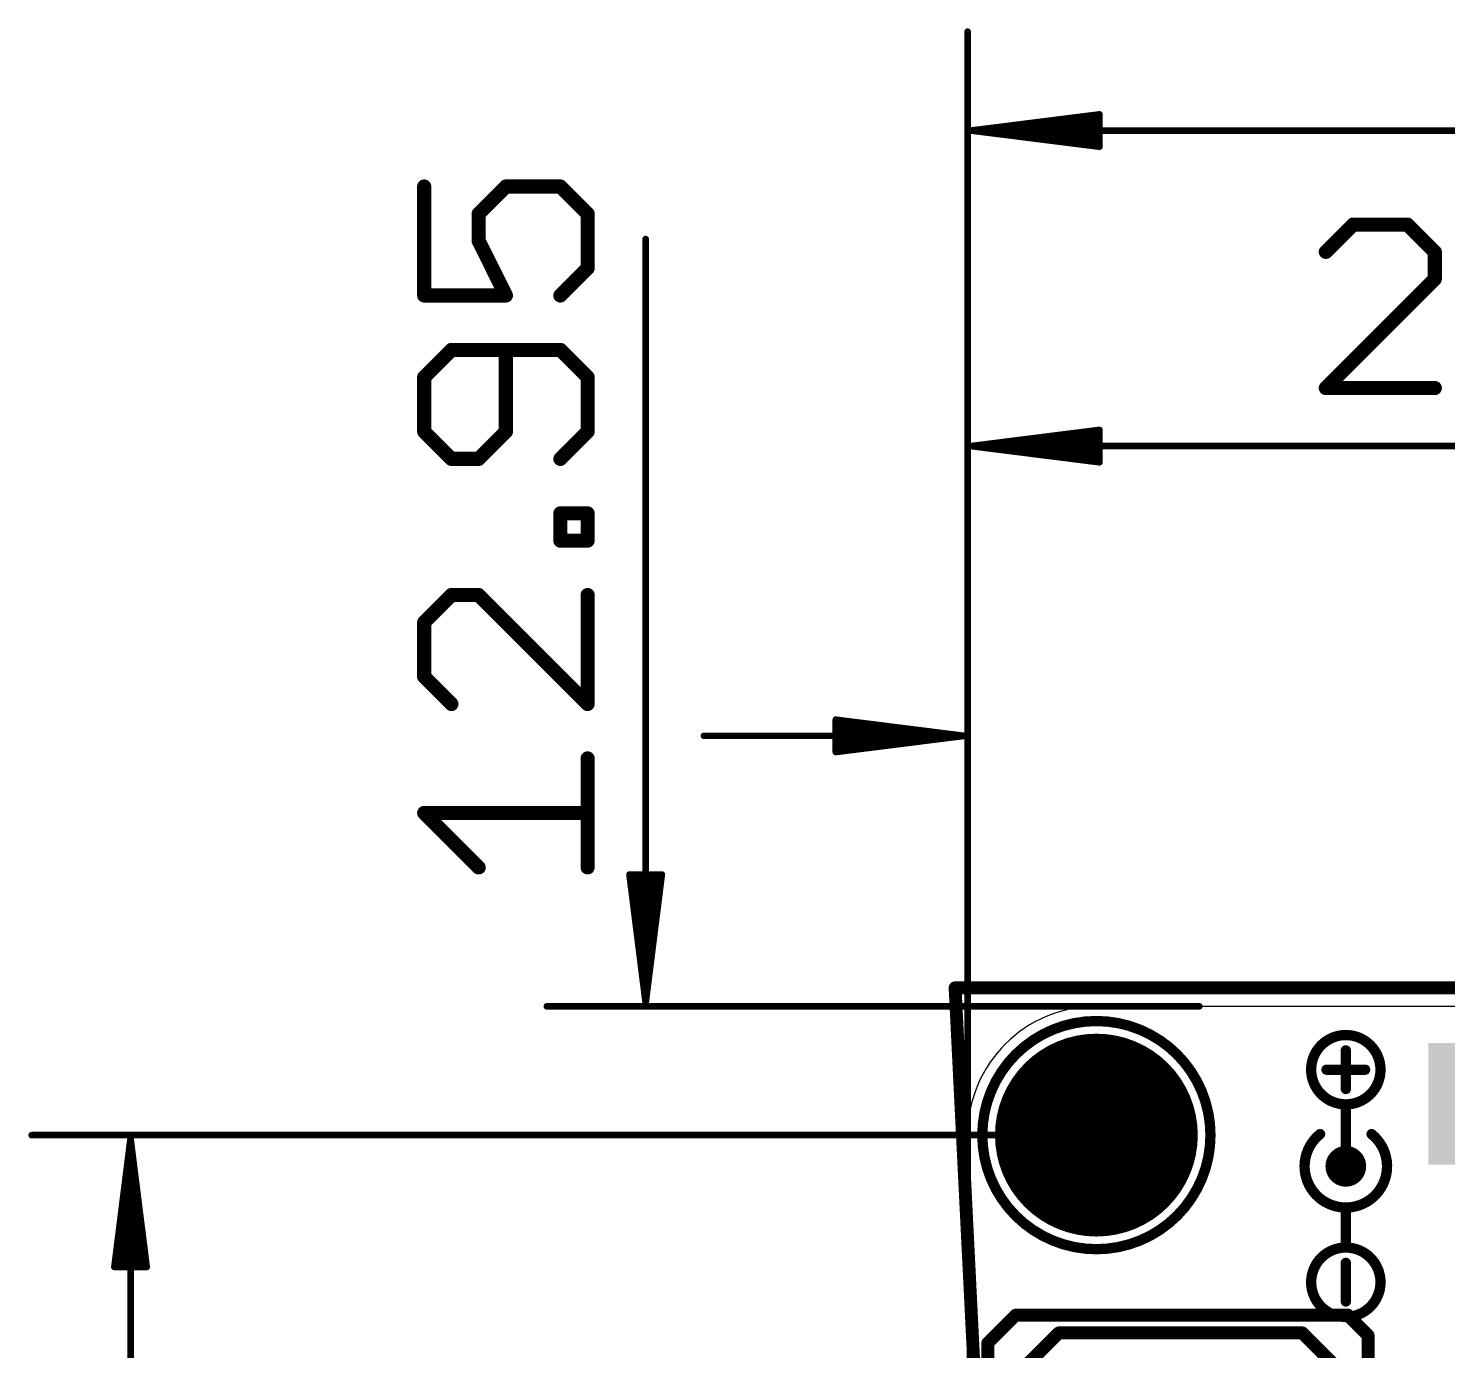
# Model space of a CAD drawing. Extents: x -21 to 68.1, y -13.1 to 62.4.
# Drawn here: x -18.53 to 9.47, y 33.85 to 59.93 of the extents above; entities that cross this region are included whole.
import ezdxf

# ---------------------------------------------------------------- set-up
doc = ezdxf.new("R2010")
doc.units = 0
for name, color, linetype in [('1', 12, 'CONTINUOUS'), ('16', 132, 'CONTINUOUS'), ('17', 110, 'CONTINUOUS'), ('20', 53, 'CONTINUOUS'), ('21', 53, 'CONTINUOUS'), ('23', 53, 'CONTINUOUS'), ('47', 253, 'CONTINUOUS')]:
    doc.layers.add(name, color=color, linetype=linetype)

# ---------------------------------------------------------------- blocks, each defined once
blk = doc.blocks.new('RECT')
blk.add_solid([(-0.5, -0.5), (0.5, -0.5), (-0.5, 0.5), (0.5, 0.5)])
blk = doc.blocks.new('ROUNDP')
at = {"const_width": 0.5}
blk.add_lwpolyline([(0, -0.25, 1), (0, 0.25, 1), (0, -0.25)], format="xyb", dxfattribs=at)

msp = doc.modelspace()

# ---------------------------------------------------------------- linework, layer by layer
at = {"layer": '1', "const_width": 0.254}
for points in [[(1.8, 34.2), (1, 33.4)], [(6.6, 34.2), (1.8, 34.2)], [(7.2, 33.6), (6.6, 34.2)]]:
    msp.add_lwpolyline(points, dxfattribs=at)
at = {"layer": '1', "const_width": 0.127}
for points in [[(1.8, 34.2635, 1), (1.8, 34.1365)], [(1.8449, 34.1551, 1), (1.7551, 34.2449)], [(6.6449, 34.2449, 1), (6.5551, 34.1551)], [(6.6, 34.1365, 1), (6.6, 34.2635)]]:
    msp.add_lwpolyline(points, format="xyb", dxfattribs=at)
at = {"layer": '16', "const_width": 0.254}
for points in [[(54.038, 41.005), (-0.2465, 41.005)], [(-0.2465, 41.005), (0.127, 33.5)], [(0.4, 34), (0.95, 34.55)], [(0.95, 34.55), (7.5, 34.55)], [(7.5, 34.55), (7.9, 34.15)], [(7.9, 34.15), (7.9, 31.7)], [(0.4, 10.05), (0.4, 34)]]:
    msp.add_lwpolyline(points, dxfattribs=at)
at = {"layer": '16', "const_width": 0.127}
for points in [[(-0.2465, 41.0685, 1), (-0.2465, 40.9415)], [(-0.1831, 41.0082, 1), (-0.3099, 41.0018)], [(0.95, 34.6135, 1), (0.95, 34.4865)], [(0.9949, 34.5051, 1), (0.9051, 34.5949)], [(7.5449, 34.5949, 1), (7.4551, 34.5051)], [(7.5, 34.4865, 1), (7.5, 34.6135)], [(7.9635, 34.15, 1), (7.8365, 34.15)], [(7.8551, 34.1051, 1), (7.9449, 34.1949)], [(0.4635, 34, 1), (0.3365, 34)], [(0.3551, 34.0449, 1), (0.4449, 33.9551)]]:
    msp.add_lwpolyline(points, format="xyb", dxfattribs=at)
at = {"layer": '20'}
for p, q in [((2.54, 40.64), (50.8, 40.64)), ((0, 2.54), (0, 38.1))]:
    msp.add_line(p, q, dxfattribs=at)
msp.add_arc((2.54, 38.1), 2.54, 90, 180, dxfattribs=at)
at = {"layer": '21'}
for points, const_width in [([(2.54, 35.85, 1), (2.54, 40.35, 1), (2.54, 35.85)], 0.2032), ([(7.46, 38.7061, 1), (7.46, 40.0739, 1), (7.46, 38.7061)], 0.2032), ([(7.5108, 39.771, 1), (7.4092, 39.771)], 0.1016), ([(7.079, 39.4408, 1), (7.079, 39.3392)], 0.1016), ([(7.841, 39.3392, 1), (7.841, 39.4408)], 0.1016), ([(7.4092, 39.009, 1), (7.5108, 39.009)], 0.1016), ([(7.5108, 38.628, 1), (7.4092, 38.628)], 0.1016), ([(6.952, 38.12, 2.8508), (7.968, 38.12)], 0.2032), ([(6.9837, 38.0803, 1), (6.9203, 38.1597)], 0.1016), ([(7.9997, 38.1597, 1), (7.9363, 38.0803)], 0.1016), ([(7.46, 37.2842, 1), (7.46, 37.6858, 1), (7.46, 37.2842)], 0.4016), ([(7.4092, 37.485, 1), (7.5108, 37.485)], 0.1016), ([(7.5108, 36.596, 1), (7.4092, 36.596)], 0.1016), ([(7.46, 34.5151, 1), (7.46, 35.8829, 1), (7.46, 34.5151)], 0.2032), ([(7.4092, 35.961, 1), (7.5108, 35.961)], 0.1016), ([(7.5108, 35.58, 1), (7.4092, 35.58)], 0.1016), ([(7.4092, 34.818, 1), (7.5108, 34.818)], 0.1016)]:
    msp.add_lwpolyline(points, format="xyb", dxfattribs=dict(at, const_width=const_width))
at = {"layer": '21', "const_width": 0.2032}
for points in [[(7.46, 39.771), (7.46, 39.009)], [(7.841, 39.39), (7.079, 39.39)], [(7.46, 37.485), (7.46, 38.628)], [(7.46, 36.596), (7.46, 35.961)], [(7.46, 35.58), (7.46, 34.818)]]:
    msp.add_lwpolyline(points, dxfattribs=at)
at = {"layer": '23'}
for p in [(2.54, 38.1), (7.46, 37.485)]:
    msp.add_point(p, dxfattribs=at)
at = {"layer": '47'}
for points, const_width in [([(0, 38.1), (0, 59.862)], 0.13), ([(0.065, 57.912), (2.6, 58.2312)], 0.13), ([(0.065, 57.912), (2.6, 58.172)], 0.13), ([(2.6, 58.2312), (2.6, 57.5928)], 0.13), ([(0.065, 57.912), (2.6, 58.042)], 0.13), ([(0.065, 57.912), (53.275, 57.912)], 0.13), ([(2.6, 57.5928), (0.065, 57.912)], 0.13), ([(2.6, 57.782), (0.065, 57.912)], 0.13), ([(2.6, 57.652), (0.065, 57.912)], 0.13), ([(-10.7181, 56.8082), (-10.7181, 54.6593)], 0.2794), ([(-9.6436, 56.271), (-9.1064, 56.8082)], 0.2794), ([(-9.1064, 56.8082), (-8.0319, 56.8082)], 0.2794), ([(-8.0319, 56.8082), (-7.4947, 56.271)], 0.2794), ([(-9.6436, 55.7338), (-9.6436, 56.271)], 0.2794), ([(-7.4947, 56.271), (-7.4947, 55.1966)], 0.2794), ([(7.603, 56.0571), (7.0657, 55.5198)], 0.2794), ([(8.6774, 56.0571), (7.603, 56.0571)], 0.2794), ([(9.2146, 55.5198), (8.6774, 56.0571)], 0.2794), ([(-9.1064, 54.6593), (-9.6436, 55.7338)], 0.2794), ([(-6.35, 40.705), (-6.35, 55.7719)], 0.13), ([(9.2146, 54.9826), (9.2146, 55.5198)], 0.2794), ([(-7.4947, 55.1966), (-8.0319, 54.6593)], 0.2794), ([(7.0657, 52.8337), (9.2146, 54.9826)], 0.2794), ([(-10.7181, 54.6593), (-9.1064, 54.6593)], 0.2794), ([(-10.1808, 53.5855), (-10.7181, 53.0483)], 0.2794), ([(-8.0319, 53.5855), (-10.1808, 53.5855)], 0.2794), ([(-9.1064, 51.9738), (-9.1064, 53.5855)], 0.2794), ([(-7.4947, 53.0483), (-8.0319, 53.5855)], 0.2794), ([(0, 36.322), (0, 53.639)], 0.13), ([(-10.7181, 53.0483), (-10.7181, 51.9738)], 0.2794), ([(-7.4947, 51.9738), (-7.4947, 53.0483)], 0.2794), ([(9.2146, 52.8337), (7.0657, 52.8337)], 0.2794), ([(-10.7181, 51.9738), (-10.1808, 51.4366)], 0.2794), ([(-9.6436, 51.4366), (-9.1064, 51.9738)], 0.2794), ([(-8.0319, 51.4366), (-7.4947, 51.9738)], 0.2794), ([(0.065, 51.689), (2.6, 52.0082)], 0.13), ([(2.6, 52.0082), (2.6, 51.3698)], 0.13), ([(0.065, 51.689), (2.6, 51.949)], 0.13), ([(0.065, 51.689), (2.6, 51.819)], 0.13), ([(-10.1808, 51.4366), (-9.6436, 51.4366)], 0.2794), ([(0.065, 51.689), (26.319, 51.689)], 0.13), ([(2.6, 51.3698), (0.065, 51.689)], 0.13), ([(2.6, 51.559), (0.065, 51.689)], 0.13), ([(2.6, 51.429), (0.065, 51.689)], 0.13), ([(-8.0319, 49.8252), (-8.0319, 50.3624)], 0.2794), ([(-8.0319, 50.3624), (-7.4947, 50.3624)], 0.2794), ([(-7.4947, 50.3624), (-7.4947, 49.8252)], 0.2794), ([(-7.4947, 49.8252), (-8.0319, 49.8252)], 0.2794), ([(-10.1808, 48.7514), (-10.7181, 48.2141)], 0.2794), ([(-9.6436, 48.7514), (-10.1808, 48.7514)], 0.2794), ([(-7.4947, 46.6025), (-9.6436, 48.7514)], 0.2794), ([(-7.4947, 48.7514), (-7.4947, 46.6025)], 0.2794), ([(-10.7181, 48.2141), (-10.7181, 47.1397)], 0.2794), ([(0, 38.1), (0, 47.924)], 0.13), ([(-10.7181, 47.1397), (-10.1808, 46.6025)], 0.2794), ([(-0.065, 45.974), (-2.6, 46.2932)], 0.13), ([(-2.6, 46.2932), (-2.6, 45.6548)], 0.13), ([(-0.065, 45.974), (-2.6, 46.234)], 0.13), ([(-0.065, 45.974), (-5.2, 45.974)], 0.13), ([(-0.065, 45.974), (-2.6, 46.104)], 0.13), ([(-2.6, 45.6548), (-0.065, 45.974)], 0.13), ([(-2.6, 45.844), (-0.065, 45.974)], 0.13), ([(-2.6, 45.714), (-0.065, 45.974)], 0.13), ([(-7.4947, 43.3797), (-7.4947, 45.5286)], 0.2794), ([(-9.6436, 43.3797), (-10.7181, 44.4542)], 0.2794), ([(-10.7181, 44.4542), (-7.4947, 44.4542)], 0.2794), ([(-6.35, 40.705), (-6.6692, 43.24)], 0.13), ([(-6.6692, 43.24), (-6.0308, 43.24)], 0.13), ([(-6.35, 40.705), (-6.61, 43.24)], 0.13), ([(-6.35, 40.705), (-6.48, 43.24)], 0.13), ([(-6.0308, 43.24), (-6.35, 40.705)], 0.13), ([(-6.22, 43.24), (-6.35, 40.705)], 0.13), ([(-6.09, 43.24), (-6.35, 40.705)], 0.13), ([(4.572, 40.64), (-8.3, 40.64)], 0.13), ([(2.54, 38.1), (-18.46, 38.1)], 0.13), ([(-16.51, 38.035), (-16.8292, 35.5)], 0.13), ([(-16.51, 38.035), (-16.77, 35.5)], 0.13), ([(-16.51, 38.035), (-16.64, 35.5)], 0.13), ([(-16.51, 2.605), (-16.51, 38.035)], 0.13), ([(-16.1908, 35.5), (-16.51, 38.035)], 0.13), ([(-16.38, 35.5), (-16.51, 38.035)], 0.13), ([(-16.25, 35.5), (-16.51, 38.035)], 0.13), ([(-16.8292, 35.5), (-16.1908, 35.5)], 0.13)]:
    msp.add_lwpolyline(points, dxfattribs=dict(at, const_width=const_width))
for points, const_width in [([(0.0325, 59.862, 1), (-0.0325, 59.862)], 0.065), ([(2.6325, 58.2312, 1), (2.5675, 58.2312)], 0.065), ([(2.6041, 58.199, 1), (2.5959, 58.2635)], 0.065), ([(2.6033, 58.1397, 1), (2.5967, 58.2043)], 0.065), ([(0.065, 57.9445, 1), (0.065, 57.8795)], 0.065), ([(0.0691, 57.9442, 1), (0.0609, 57.8798)], 0.065), ([(0.0633, 57.9445, 1), (0.0667, 57.8795)], 0.065), ([(0.0667, 57.9445, 1), (0.0633, 57.8795)], 0.065), ([(0.0683, 57.9443, 1), (0.0617, 57.8797)], 0.065), ([(0.0617, 57.9443, 1), (0.0683, 57.8797)], 0.065), ([(0.0609, 57.9442, 1), (0.0691, 57.8798)], 0.065), ([(2.6017, 58.0095, 1), (2.5983, 58.0745)], 0.065), ([(2.5967, 57.6197, 1), (2.6033, 57.6843)], 0.065), ([(2.5983, 57.7495, 1), (2.6017, 57.8145)], 0.065), ([(2.5675, 57.5928, 1), (2.6325, 57.5928)], 0.065), ([(2.5959, 57.5605, 1), (2.6041, 57.625)], 0.065), ([(-10.6482, 56.8082, 1), (-10.7879, 56.8082)], 0.1397), ([(-9.1064, 56.8781, 1), (-9.1064, 56.7384)], 0.1397), ([(-9.057, 56.7588, 1), (-9.1558, 56.8576)], 0.1397), ([(-7.9825, 56.8576, 1), (-8.0813, 56.7588)], 0.1397), ([(-8.0319, 56.7384, 1), (-8.0319, 56.8781)], 0.1397), ([(-9.5738, 56.271, 1), (-9.7135, 56.271)], 0.1397), ([(-9.693, 56.3204, 1), (-9.5942, 56.2216)], 0.1397), ([(-7.4249, 56.271, 1), (-7.5645, 56.271)], 0.1397), ([(-7.5441, 56.2216, 1), (-7.4453, 56.3204)], 0.1397), ([(7.603, 56.1269, 1), (7.603, 55.9872)], 0.1397), ([(7.6524, 56.0077, 1), (7.5536, 56.1064)], 0.1397), ([(8.7268, 56.1064, 1), (8.628, 56.0077)], 0.1397), ([(8.6774, 55.9872, 1), (8.6774, 56.1269)], 0.1397), ([(-9.7135, 55.7338, 1), (-9.5738, 55.7338)], 0.1397), ([(-9.5811, 55.765, 1), (-9.7061, 55.7025)], 0.1397), ([(-6.3175, 55.7719, 1), (-6.3825, 55.7719)], 0.065), ([(7.0163, 55.5692, 1), (7.1151, 55.4704)], 0.1397), ([(9.2845, 55.5198, 1), (9.1448, 55.5198)], 0.1397), ([(9.1652, 55.4704, 1), (9.264, 55.5692)], 0.1397), ([(-7.5645, 55.1966, 1), (-7.4249, 55.1966)], 0.1397), ([(-7.4453, 55.1472, 1), (-7.5441, 55.246)], 0.1397), ([(9.1448, 54.9826, 1), (9.2845, 54.9826)], 0.1397), ([(9.264, 54.9332, 1), (9.1652, 55.032)], 0.1397), ([(-10.7181, 54.7292, 1), (-10.7181, 54.5895)], 0.1397), ([(-10.7879, 54.6593, 1), (-10.6482, 54.6593)], 0.1397), ([(-9.1689, 54.6281, 1), (-9.0439, 54.6906)], 0.1397), ([(-9.1064, 54.5895, 1), (-9.1064, 54.7292)], 0.1397), ([(-8.0813, 54.7087, 1), (-7.9825, 54.6099)], 0.1397), ([(-10.1808, 53.6553, 1), (-10.1808, 53.5156)], 0.1397), ([(-10.1314, 53.5361, 1), (-10.2302, 53.6349)], 0.1397), ([(-9.0365, 53.5855, 1), (-9.1762, 53.5855)], 0.1397), ([(-7.9825, 53.6349, 1), (-8.0813, 53.5361)], 0.1397), ([(-8.0319, 53.5156, 1), (-8.0319, 53.6553)], 0.1397), ([(0.0325, 53.639, 1), (-0.0325, 53.639)], 0.065), ([(-10.6482, 53.0483, 1), (-10.7879, 53.0483)], 0.1397), ([(-7.4249, 53.0483, 1), (-7.5645, 53.0483)], 0.1397), ([(-10.7674, 53.0976, 1), (-10.6687, 52.9989)], 0.1397), ([(-7.5441, 52.9989, 1), (-7.4453, 53.0976)], 0.1397), ([(7.0657, 52.9036, 1), (7.0657, 52.7638)], 0.1397), ([(7.0163, 52.8831, 1), (7.1151, 52.7843)], 0.1397), ([(9.2146, 52.7638, 1), (9.2146, 52.9036)], 0.1397), ([(-10.6687, 52.0232, 1), (-10.7674, 51.9244)], 0.1397), ([(-9.057, 51.9244, 1), (-9.1558, 52.0232)], 0.1397), ([(-7.4453, 51.9244, 1), (-7.5441, 52.0232)], 0.1397), ([(2.6325, 52.0082, 1), (2.5675, 52.0082)], 0.065), ([(2.6041, 51.976, 1), (2.5959, 52.0405)], 0.065), ([(-10.7879, 51.9738, 1), (-10.6482, 51.9738)], 0.1397), ([(-9.1762, 51.9738, 1), (-9.0365, 51.9738)], 0.1397), ([(-7.5645, 51.9738, 1), (-7.4249, 51.9738)], 0.1397), ([(2.6033, 51.9167, 1), (2.5967, 51.9813)], 0.065), ([(2.6017, 51.7865, 1), (2.5983, 51.8515)], 0.065), ([(-10.1808, 51.5064, 1), (-10.1808, 51.3667)], 0.1397), ([(-10.2302, 51.3872, 1), (-10.1314, 51.486)], 0.1397), ([(-9.693, 51.486, 1), (-9.5942, 51.3872)], 0.1397), ([(-9.6436, 51.3667, 1), (-9.6436, 51.5064)], 0.1397), ([(-8.0813, 51.486, 1), (-7.9825, 51.3872)], 0.1397), ([(0.065, 51.7215, 1), (0.065, 51.6565)], 0.065), ([(0.0691, 51.7212, 1), (0.0609, 51.6568)], 0.065), ([(0.0633, 51.7215, 1), (0.0667, 51.6565)], 0.065), ([(0.0667, 51.7215, 1), (0.0633, 51.6565)], 0.065), ([(0.0683, 51.7213, 1), (0.0617, 51.6567)], 0.065), ([(0.0617, 51.7213, 1), (0.0683, 51.6567)], 0.065), ([(0.0609, 51.7212, 1), (0.0691, 51.6568)], 0.065), ([(2.5983, 51.5265, 1), (2.6017, 51.5915)], 0.065), ([(2.5675, 51.3698, 1), (2.6325, 51.3698)], 0.065), ([(2.5959, 51.3375, 1), (2.6041, 51.402)], 0.065), ([(2.5967, 51.3967, 1), (2.6033, 51.4613)], 0.065), ([(-7.9621, 50.3624, 1), (-8.1018, 50.3624)], 0.1397), ([(-8.0319, 50.4323, 1), (-8.0319, 50.2926)], 0.1397), ([(-7.4249, 50.3624, 1), (-7.5645, 50.3624)], 0.1397), ([(-7.4947, 50.2926, 1), (-7.4947, 50.4323)], 0.1397), ([(-8.1018, 49.8252, 1), (-7.9621, 49.8252)], 0.1397), ([(-8.0319, 49.8951, 1), (-8.0319, 49.7554)], 0.1397), ([(-7.5645, 49.8252, 1), (-7.4249, 49.8252)], 0.1397), ([(-7.4947, 49.7554, 1), (-7.4947, 49.8951)], 0.1397), ([(-10.1808, 48.8212, 1), (-10.1808, 48.6815)], 0.1397), ([(-10.1314, 48.702, 1), (-10.2302, 48.8007)], 0.1397), ([(-9.5942, 48.8007, 1), (-9.693, 48.702)], 0.1397), ([(-9.6436, 48.6815, 1), (-9.6436, 48.8212)], 0.1397), ([(-7.4249, 48.7514, 1), (-7.5645, 48.7514)], 0.1397), ([(-10.6482, 48.2141, 1), (-10.7879, 48.2141)], 0.1397), ([(-10.7674, 48.2635, 1), (-10.6687, 48.1647)], 0.1397), ([(0.0325, 47.924, 1), (-0.0325, 47.924)], 0.065), ([(-10.7879, 47.1397, 1), (-10.6482, 47.1397)], 0.1397), ([(-10.6687, 47.1891, 1), (-10.7674, 47.0903)], 0.1397), ([(-10.2302, 46.5531, 1), (-10.1314, 46.6518)], 0.1397), ([(-7.5645, 46.6025, 1), (-7.4249, 46.6025)], 0.1397), ([(-7.5441, 46.5531, 1), (-7.4453, 46.6518)], 0.1397), ([(-2.5959, 46.3255, 1), (-2.6041, 46.261)], 0.065), ([(-2.5675, 46.2932, 1), (-2.6325, 46.2932)], 0.065), ([(-2.5967, 46.2663, 1), (-2.6033, 46.2017)], 0.065), ([(-5.2, 46.0065, 1), (-5.2, 45.9415)], 0.065), ([(-2.5983, 46.1365, 1), (-2.6017, 46.0715)], 0.065), ([(-2.6017, 45.8765, 1), (-2.5983, 45.8115)], 0.065), ([(-0.0609, 45.9418, 1), (-0.0691, 46.0062)], 0.065), ([(-0.0691, 45.9418, 1), (-0.0609, 46.0062)], 0.065), ([(-0.0617, 45.9417, 1), (-0.0683, 46.0063)], 0.065), ([(-0.0683, 45.9417, 1), (-0.0617, 46.0063)], 0.065), ([(-0.0667, 45.9415, 1), (-0.0633, 46.0065)], 0.065), ([(-0.0633, 45.9415, 1), (-0.0667, 46.0065)], 0.065), ([(-0.065, 45.9415, 1), (-0.065, 46.0065)], 0.065), ([(-7.4249, 45.5286, 1), (-7.5645, 45.5286)], 0.1397), ([(-2.6033, 45.7463, 1), (-2.5967, 45.6817)], 0.065), ([(-2.6041, 45.687, 1), (-2.5959, 45.6225)], 0.065), ([(-2.6325, 45.6548, 1), (-2.5675, 45.6548)], 0.065), ([(-10.7181, 44.524, 1), (-10.7181, 44.3843)], 0.1397), ([(-10.6687, 44.5035, 1), (-10.7674, 44.4048)], 0.1397), ([(-7.4947, 44.3843, 1), (-7.4947, 44.524)], 0.1397), ([(-9.693, 43.3303, 1), (-9.5942, 43.4291)], 0.1397), ([(-7.5645, 43.3797, 1), (-7.4249, 43.3797)], 0.1397), ([(-6.637, 43.2441, 1), (-6.7015, 43.2359)], 0.065), ([(-6.6692, 43.2725, 1), (-6.6692, 43.2075)], 0.065), ([(-6.5777, 43.2433, 1), (-6.6423, 43.2367)], 0.065), ([(-6.4475, 43.2417, 1), (-6.5125, 43.2383)], 0.065), ([(-6.1875, 43.2383, 1), (-6.2525, 43.2417)], 0.065), ([(-6.0577, 43.2367, 1), (-6.1223, 43.2433)], 0.065), ([(-5.9985, 43.2359, 1), (-6.063, 43.2441)], 0.065), ([(-6.0308, 43.2075, 1), (-6.0308, 43.2725)], 0.065), ([(-8.3, 40.6725, 1), (-8.3, 40.6075)], 0.065), ([(-6.3822, 40.7091, 1), (-6.3178, 40.7009)], 0.065), ([(-6.3823, 40.7083, 1), (-6.3177, 40.7017)], 0.065), ([(-6.3825, 40.7033, 1), (-6.3175, 40.7067)], 0.065), ([(-6.3825, 40.7067, 1), (-6.3175, 40.7033)], 0.065), ([(-6.3825, 40.705, 1), (-6.3175, 40.705)], 0.065), ([(-6.3823, 40.7017, 1), (-6.3177, 40.7083)], 0.065), ([(-6.3822, 40.7009, 1), (-6.3178, 40.7091)], 0.065), ([(4.572, 40.6075, 1), (4.572, 40.6725)], 0.065), ([(-18.46, 38.1325, 1), (-18.46, 38.0675)], 0.065), ([(-16.4775, 38.035, 1), (-16.5425, 38.035)], 0.065), ([(-16.4778, 38.0391, 1), (-16.5422, 38.0309)], 0.065), ([(-16.4775, 38.0333, 1), (-16.5425, 38.0367)], 0.065), ([(-16.4775, 38.0367, 1), (-16.5425, 38.0333)], 0.065), ([(-16.4777, 38.0383, 1), (-16.5423, 38.0317)], 0.065), ([(-16.4777, 38.0317, 1), (-16.5423, 38.0383)], 0.065), ([(-16.4778, 38.0309, 1), (-16.5422, 38.0391)], 0.065), ([(-0.0325, 38.1, 1), (0.0325, 38.1)], 0.065), ([(-0.0325, 38.1, 1), (0.0325, 38.1)], 0.065), ([(2.54, 38.0675, 1), (2.54, 38.1325)], 0.065), ([(-0.0325, 36.322, 1), (0.0325, 36.322)], 0.065), ([(-16.8292, 35.5325, 1), (-16.8292, 35.4675)], 0.065), ([(-16.1908, 35.4675, 1), (-16.1908, 35.5325)], 0.065), ([(-16.8615, 35.5041, 1), (-16.797, 35.4959)], 0.065), ([(-16.8023, 35.5033, 1), (-16.7377, 35.4967)], 0.065), ([(-16.6725, 35.5017, 1), (-16.6075, 35.4983)], 0.065), ([(-16.4125, 35.4983, 1), (-16.3475, 35.5017)], 0.065), ([(-16.2823, 35.4967, 1), (-16.2177, 35.5033)], 0.065), ([(-16.223, 35.4959, 1), (-16.1585, 35.5041)], 0.065)]:
    msp.add_lwpolyline(points, format="xyb", dxfattribs=dict(at, const_width=const_width))

# ---------------------------------------------------------------- block references
at = {"layer": '1', "xscale": 2.4, "yscale": 2, "rotation": 270}
msp.add_blockref('RECT', (10.089, 38.719), dxfattribs=at)
at = {"layer": '17', "xscale": 4, "yscale": 4}
msp.add_blockref('ROUNDP', (2.54, 38.1), dxfattribs=at)
msp.add_blockref('ROUNDP', (2.54, 38.1), dxfattribs=at)

doc.saveas('drawing.dxf')
